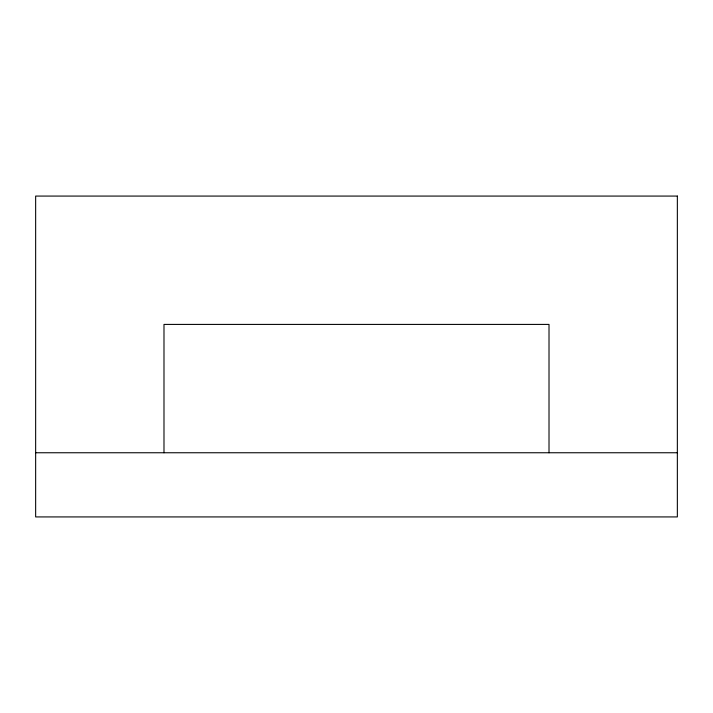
<?xml version="1.0" encoding="UTF-8"?>
<svg xmlns="http://www.w3.org/2000/svg" width="713" height="713" viewBox="0 0 713 713"><rect width="100%" height="100%" fill="white"/><g stroke="black" fill="none" stroke-linecap="round" stroke-linejoin="round"><path stroke-width="1.07" d="M35.65 452.755L677.35 452.755M549.01 452.755L549.01 324.415L163.99 324.415L163.99 452.755M677.35 196.075L35.65 196.075L35.65 516.925L677.35 516.925L677.35 196.075"/></g></svg>
